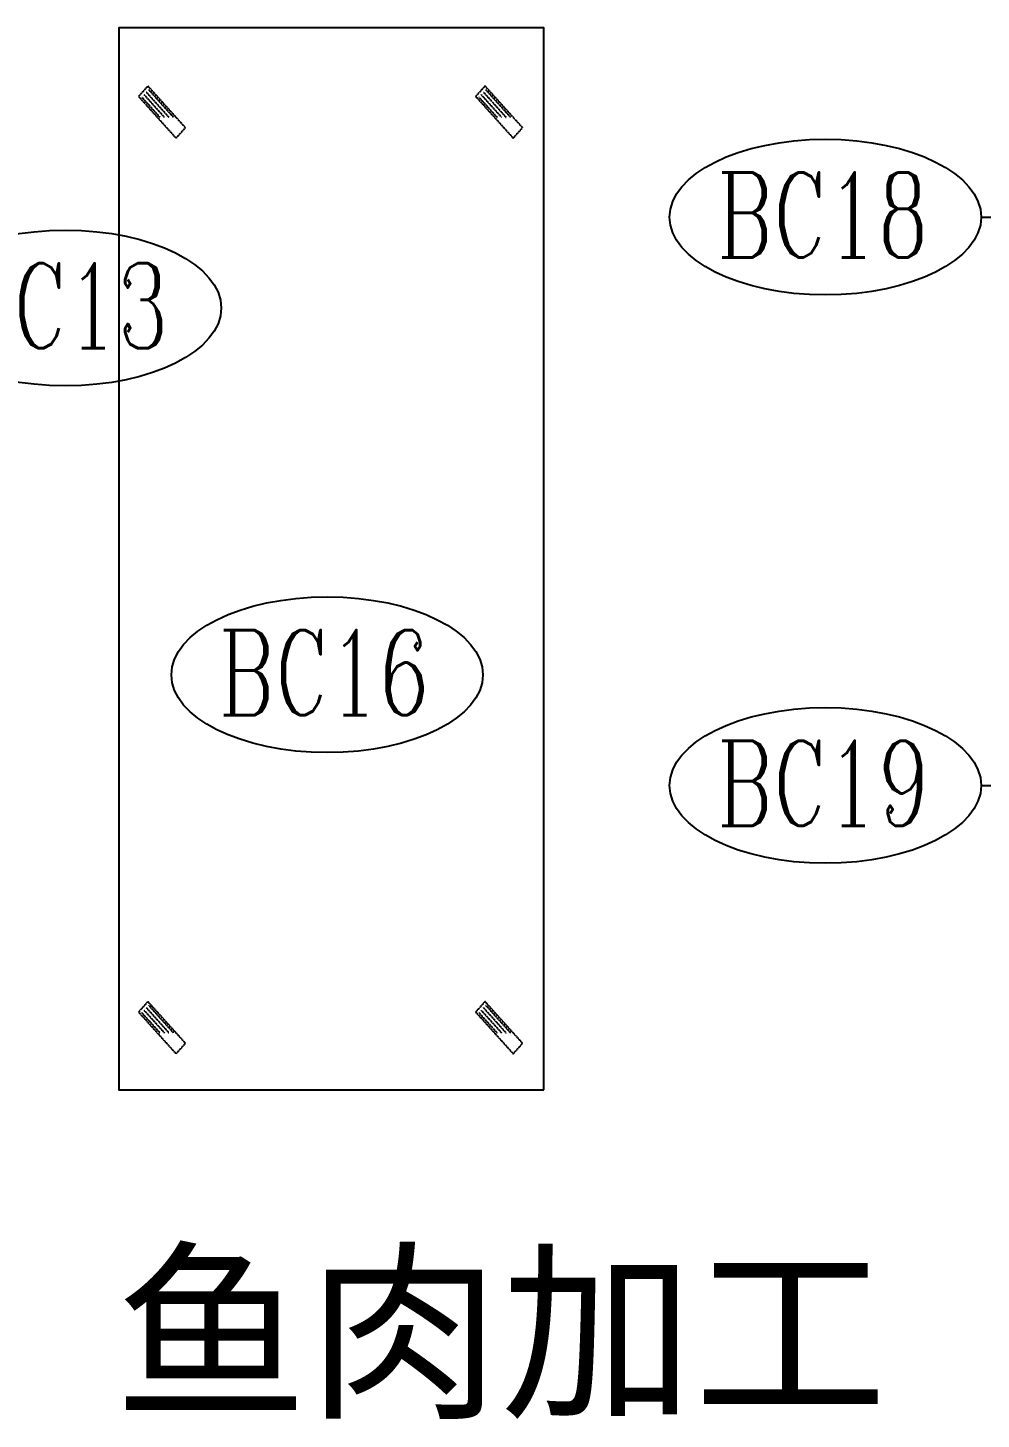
# Model space of a CAD drawing. Extents: x -12047294 to -5625356, y -1456591 to -622873.
# Drawn here: x -6023948 to -6022602, y -716698 to -714733 of the extents above; entities that cross this region are included whole.
import ezdxf

# ---------------------------------------------------------------- set-up
doc = ezdxf.new("R2010")
doc.units = 0
doc.header["$LTSCALE"] = 10
doc.header["$MEASUREMENT"] = 0
doc.linetypes.add('DASH', pattern=[0.35, 0.25, -0.1])
for name, color, linetype in [('EQUIP', 1, 'Continuous'), ('Iteam', 4, 'Continuous'), ('P-TEXT', 102, 'Continuous')]:
    doc.layers.add(name, color=color, linetype=linetype)
doc.styles.add('ARIAL', font='arial.ttf', dxfattribs={"width": 1.1})
doc.styles.add('SHZF-注释', font='romanc.shx', dxfattribs={"width": 0.8, "bigfont": 'shzf-hz.shx'})

# ---------------------------------------------------------------- blocks, each defined once
blk = doc.blocks.new('hdgzt')
at = {"layer": 'EQUIP', "color": 8, "linetype": 'DASH', "ltscale": 0.2}
for p, q in [((130.6, -42.8), (96.3, -77.1)), ((134.8, -47.1), (96.3, -85.6)), ((1682.6, -42.8), (1648.3, -77.1)), ((1686.9, -47.1), (1648.3, -85.6)), ((139.1, -51.3), (96.3, -94.1)), ((143.3, -55.6), (96.3, -102.6)), ((1691.1, -51.3), (1648.3, -94.1)), ((1695.4, -55.6), (1648.3, -102.6)), ((130.6, -677.7), (96.3, -712)), ((134.8, -681.9), (96.3, -720.5)), ((1682.6, -677.7), (1648.3, -712)), ((1686.9, -681.9), (1648.3, -720.5)), ((139.1, -686.2), (96.3, -728.9)), ((143.3, -690.4), (96.3, -737.4)), ((1691.1, -686.2), (1648.3, -728.9)), ((1695.4, -690.4), (1648.3, -737.4))]:
    blk.add_line(p, q, dxfattribs=at)
at = {"layer": 'EQUIP'}
blk.add_lwpolyline([(0, -800), (1800, -800), (1800, 0), (0, 0)], close=True, dxfattribs=at)
at = {"layer": 'EQUIP', "color": 8, "linetype": 'DASH', "ltscale": 0.2}
for points in [[(131.6, -36.8), (60.9, -107.5), (78.6, -125.2), (149.3, -54.5)], [(1683.7, -36.8), (1613, -107.5), (1630.7, -125.2), (1701.4, -54.5)], [(131.6, -671.7), (60.9, -742.4), (78.6, -760.1), (149.3, -689.3)], [(1683.7, -671.7), (1613, -742.4), (1630.7, -760.1), (1701.4, -689.3)]]:
    blk.add_lwpolyline(points, close=True, dxfattribs=at)
blk = doc.blocks.new('LXX08350954')
at = {"layer": 'EQUIP'}
blk.add_blockref('hdgzt', (-770, 420), dxfattribs=at)

msp = doc.modelspace()

# ---------------------------------------------------------------- linework, layer by layer
at = {"layer": 'Iteam'}
for p, q in [((-6022601.9, -715000.3, 0), (-6022496.1, -715000.3)), ((-6022601.9, -715803.2, 0), (-6022104.7, -715803.2))]:
    msp.add_line(p, q, dxfattribs=at)
for centre in [(-6022821.9, -715000.3, 0), (-6023895.2, -715128.7, 0), (-6023525.6, -715646.8, 0), (-6022821.9, -715803.2, 0)]:
    msp.add_ellipse(centre, major_axis=(220, 0), ratio=0.5, dxfattribs=at)

# ---------------------------------------------------------------- block references
at = {"layer": 'EQUIP', "xscale": 0.8333333333333333, "yscale": 0.75, "rotation": 89.99999999999999}
msp.add_blockref('LXX08350954', (-6023504.6, -715591.3), dxfattribs=at)

# ---------------------------------------------------------------- texts
at = {"layer": 'Iteam', "style": 'SHZF-注释', "width": 0.7}
for s, p in [('BC18', (-6022975.1, -715057.2)), ('BC13', (-6024048.4, -715185.6)), ('BC16', (-6023678.8, -715703.8)), ('BC19', (-6022975.1, -715860.1))]:
    msp.add_text(s, height=120, dxfattribs=at).set_placement(p)
at = {"layer": 'P-TEXT', "style": 'ARIAL'}
msp.add_text('鱼肉加工', height=200, rotation=0, dxfattribs=at).set_placement((-6023826.1, -716676))

doc.saveas('drawing.dxf')
